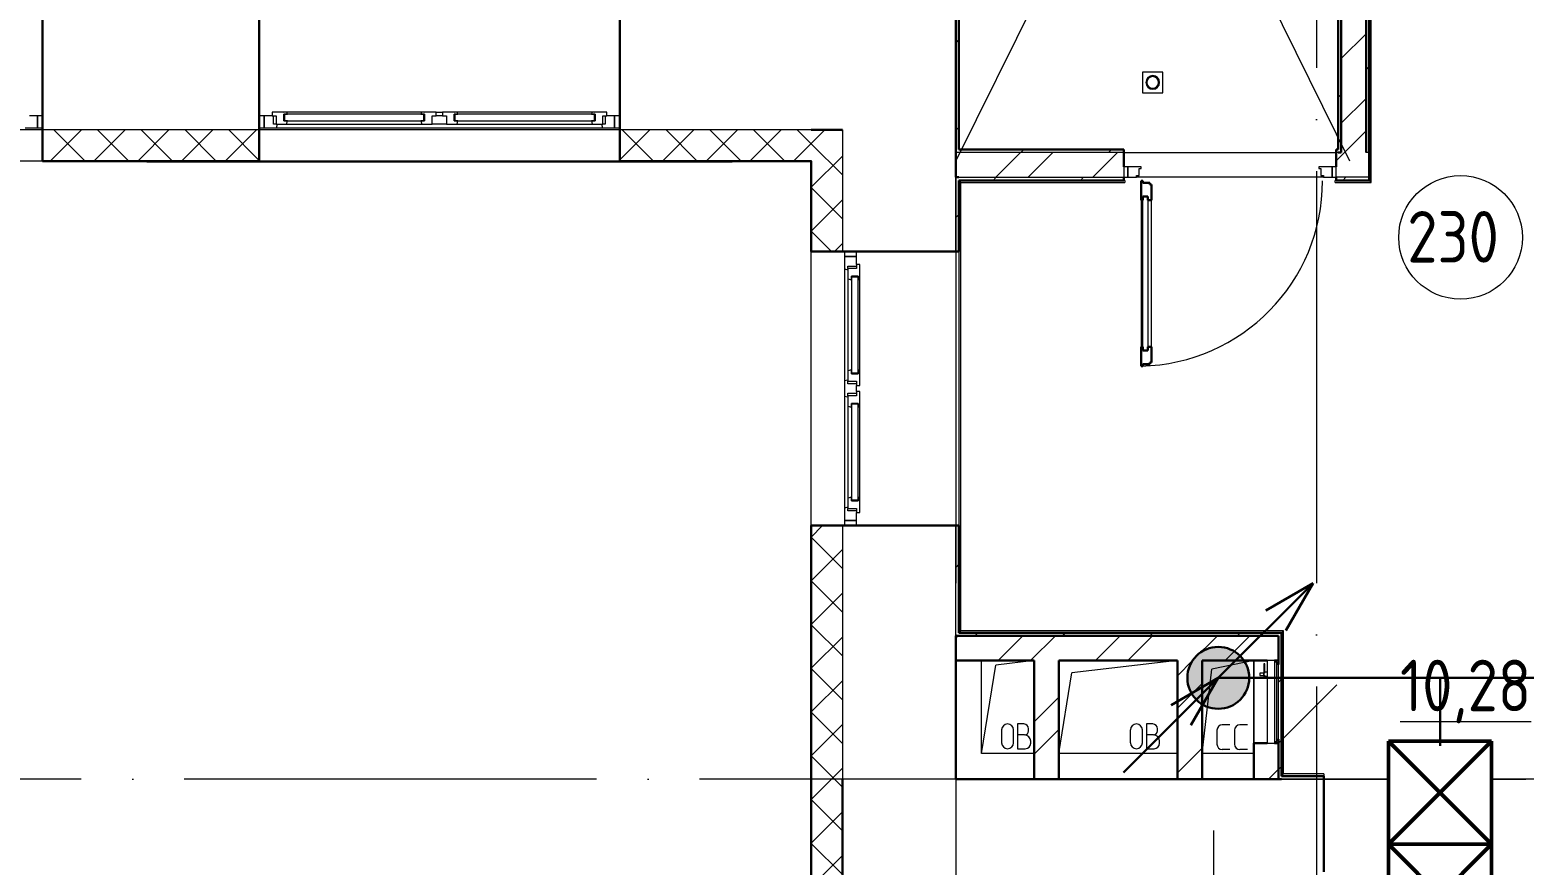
# Model space of a CAD drawing. Header units: millimetres. Extents: x -586848 to 520591, y -385801 to 675781.
# Drawn here: x 126132 to 133380, y 645554 to 649606 of the extents above; entities that cross this region are included whole.
import ezdxf

# ---------------------------------------------------------------- set-up
doc = ezdxf.new("R2010")
doc.units = ezdxf.units.MM
doc.set_wipeout_variables(frame=1)
doc.linetypes.add('ADSK_Линия сетки', pattern=[25, 20, -2.5, 0, -2.5])
doc.linetypes.add('ADSK_Сверху', pattern=[450, 300, -150])
for name, color, linetype, lineweight in [('_ Окна', 7, 'Continuous', 9), ('Provodka', 151, 'Continuous', 30), ('RC-Линии_связи-Адресные', 5, 'Continuous', 30), ('Двери', 252, 'Continuous', 9), ('Линии', 7, 'Continuous', 9), ('Марки помещений', 252, 'Continuous', 20), ('НО СКУД', 7, 'Continuous', 50), ('Оборудование', 8, 'Continuous', 18), ('Ограждение', 252, 'Continuous', 9), ('Окна', 252, 'Continuous', 9), ('Оси', 252, 'Continuous', 9), ('Перекрытие', 252, 'Continuous', 18), ('Сантехника', 252, 'Continuous', 9), ('Стены внутренние', 7, 'Continuous', 18), ('Стены наружные', 7, 'Continuous', 18), ('Стены штриховка', 7, 'Continuous', 9)]:
    doc.layers.add(name, color=color, linetype=linetype, lineweight=lineweight)
doc.layers.add('Двери открывание', color=7, linetype='Continuous', lineweight=9, true_color=0xc0c0c0)
doc.styles.add('GOST Common_2', font='', dxfattribs={"width": 0.9, "height": 250})
doc.styles.get('GOST Common_2').set_extended_font_data('GOST type B')

# ---------------------------------------------------------------- blocks, each defined once
blk = doc.blocks.new('2 этаж')
at = {"color": 251, "lineweight": 18, "true_color": 0x636466}
for p, q in [((132621, 13385.7), (132667.8, 13793.9)), ((132871, 13835.7), (132667.8, 13793.9)), ((132871, 13835.7), (132871, 13435.7)), ((132692.6, 13497.8), (132692.6, 13430)), ((132755.2, 13523.9), (132718.7, 13523.9)), ((132777.6, 13497.8), (132777.6, 13430)), ((132840.2, 13523.9), (132803.7, 13523.9)), ((132871, 13385.7), (132621, 13385.7)), ((132755.2, 13403.9), (132718.7, 13403.9)), ((132840.2, 13403.9), (132803.7, 13403.9))]:
    blk.add_line(p, q, dxfattribs=at)
for centre, start, end in [((132718.7, 13497.8), 90, 180), ((132803.7, 13497.8), 90, 180), ((132718.7, 13430), 180, 270), ((132803.7, 13430), 180, 270)]:
    blk.add_arc(centre, 26.1, start, end, dxfattribs=at)
at = {"layer": '_ Окна', "color": 251, "lineweight": 18, "true_color": 0x636466}
for p, q in [((126971, 16478.7), (126933, 16478.7)), ((126971, 16420.7), (126971, 16478.7)), ((128108.6, 16478.7), (128071, 16478.7)), ((128071, 16478.7), (128071, 16420.7)), ((128165, 16495.7), (128109, 16495.7)), ((128109, 16495.7), (128109, 16478.7)), ((128109, 16478.7), (128129, 16478.7)), ((128117, 16437.7), (128117, 16478.7)), ((128129, 16478.7), (128129, 16437.7)), ((128166, 16494.7), (128165, 16495.7)), ((128167, 16495.7), (128166, 16494.7)), ((128166, 16454.7), (128166, 16486.7)), ((128166, 16486.7), (128184, 16486.7)), ((128184, 16454.7), (128166, 16454.7)), ((128181.6, 16495.7), (128167, 16495.7)), ((128179.5, 16437.7), (128184, 16454.7)), ((128184, 16486.7), (128181.6, 16495.7)), ((128833.4, 16495.7), (128831, 16486.7)), ((128831, 16486.7), (128849, 16486.7)), ((128849, 16454.7), (128831, 16454.7)), ((128831, 16454.7), (128835.6, 16437.7)), ((128848, 16495.7), (128833.4, 16495.7)), ((128849, 16494.7), (128848, 16495.7)), ((128850, 16495.7), (128849, 16494.7)), ((128849, 16486.7), (128849, 16454.7)), ((128906, 16495.7), (128850, 16495.7)), ((128886, 16437.7), (128886, 16478.7)), ((128886, 16478.7), (128906, 16478.7)), ((128906, 16478.7), (128906, 16495.7)), ((128992, 16495.7), (128936, 16495.7)), ((128936, 16495.7), (128936, 16478.7)), ((128936, 16478.7), (128956, 16478.7)), ((128956, 16478.7), (128956, 16437.7)), ((128993, 16494.7), (128992, 16495.7)), ((128994, 16495.7), (128993, 16494.7)), ((128993, 16454.7), (128993, 16486.7)), ((128993, 16486.7), (129011, 16486.7)), ((129011, 16454.7), (128993, 16454.7)), ((129008.6, 16495.7), (128994, 16495.7)), ((129006.5, 16437.7), (129011, 16454.7)), ((129011, 16486.7), (129008.6, 16495.7)), ((129660.4, 16495.7), (129658, 16486.7)), ((129658, 16486.7), (129676, 16486.7)), ((129676, 16454.7), (129658, 16454.7)), ((129658, 16454.7), (129662.6, 16437.7)), ((129675, 16495.7), (129660.4, 16495.7)), ((129676, 16494.7), (129675, 16495.7)), ((129677, 16495.7), (129676, 16494.7)), ((129676, 16486.7), (129676, 16454.7)), ((129733, 16495.7), (129677, 16495.7)), ((129713, 16437.7), (129713, 16478.7)), ((129713, 16478.7), (129733, 16478.7)), ((129725, 16478.7), (129725, 16437.7)), ((129733, 16478.7), (129733, 16495.7)), ((129771, 16478.7), (129733, 16478.7)), ((129771, 16420.7), (129771, 16478.7)), ((126911.6, 16420.7), (126971, 16420.7)), ((128071, 16420.7), (128130.5, 16420.7)), ((128129, 16437.7), (128117, 16437.7)), ((128129, 16437.7), (128179.5, 16437.7)), ((128130.5, 16420.7), (128135, 16437.7)), ((128835.6, 16437.7), (128886, 16437.7)), ((128956, 16437.7), (129006.5, 16437.7)), ((129662.6, 16437.7), (129713, 16437.7)), ((129707, 16437.7), (129711.6, 16420.7)), ((129711.6, 16420.7), (129771, 16420.7)), ((129725, 16437.7), (129713, 16437.7)), ((130944, 15795.7), (130886, 15795.7)), ((130886, 15795.7), (130886, 15736.3)), ((130886, 15736.3), (130903, 15731.7)), ((130903, 15749.7), (130944, 15749.7)), ((130903, 15737.7), (130903, 15749.7)), ((130944, 15737.7), (130903, 15737.7)), ((130903, 15737.7), (130903, 15687.3)), ((130944, 15757.7), (130944, 15795.7)), ((130961, 15757.7), (130944, 15757.7)), ((130944, 15757.7), (130944, 15737.7)), ((130961, 15701.7), (130961, 15757.7)), ((130903, 15687.3), (130920, 15682.7)), ((130920, 15682.7), (130920, 15700.7)), ((130920, 15700.7), (130952, 15700.7)), ((130952, 15700.7), (130952, 15682.7)), ((130952, 15682.7), (130961, 15685.2)), ((130960, 15700.7), (130961, 15701.7)), ((130961, 15699.7), (130960, 15700.7)), ((130961, 15685.2), (130961, 15699.7)), ((130920, 15245.7), (130903, 15241.2)), ((130903, 15241.2), (130903, 15190.7)), ((130920, 15227.7), (130920, 15245.7)), ((130952, 15227.7), (130920, 15227.7)), ((130961, 15243.3), (130952, 15245.7)), ((130952, 15245.7), (130952, 15227.7)), ((130960, 15227.7), (130961, 15228.7)), ((130961, 15226.7), (130960, 15227.7)), ((130961, 15228.7), (130961, 15243.3)), ((130961, 15170.7), (130961, 15226.7)), ((130903, 15196.7), (130886, 15192.2)), ((130886, 15192.2), (130886, 15119.3)), ((130903, 15190.7), (130944, 15190.7)), ((130903, 15178.7), (130903, 15190.7)), ((130944, 15178.7), (130903, 15178.7)), ((130944, 15190.7), (130944, 15170.7)), ((130944, 15170.7), (130961, 15170.7)), ((130944, 15140.7), (130944, 15170.7)), ((130886, 15119.3), (130903, 15114.7)), ((130903, 15120.7), (130903, 15132.7)), ((130903, 15132.7), (130944, 15132.7)), ((130944, 15120.7), (130903, 15120.7)), ((130903, 15120.7), (130903, 15070.3)), ((130920, 15065.7), (130920, 15083.7)), ((130920, 15083.7), (130952, 15083.7)), ((130961, 15140.7), (130944, 15140.7)), ((130944, 15140.7), (130944, 15120.7)), ((130952, 15083.7), (130952, 15065.7)), ((130960, 15083.7), (130961, 15084.7)), ((130961, 15082.7), (130960, 15083.7)), ((130961, 15084.7), (130961, 15140.7)), ((130961, 15068.2), (130961, 15082.7)), ((130903, 15070.3), (130920, 15065.7)), ((130952, 15065.7), (130961, 15068.2)), ((130903, 14579.7), (130886, 14575.2)), ((130886, 14575.2), (130886, 14515.7)), ((130920, 14628.7), (130903, 14624.2)), ((130903, 14624.2), (130903, 14573.7)), ((130903, 14573.7), (130944, 14573.7)), ((130903, 14561.7), (130903, 14573.7)), ((130920, 14610.7), (130920, 14628.7)), ((130952, 14610.7), (130920, 14610.7)), ((130944, 14573.7), (130944, 14553.7)), ((130961, 14626.3), (130952, 14628.7)), ((130952, 14628.7), (130952, 14610.7)), ((130960, 14610.7), (130961, 14611.7)), ((130961, 14609.7), (130960, 14610.7)), ((130961, 14611.7), (130961, 14626.3)), ((130961, 14553.7), (130961, 14609.7)), ((130886, 14515.7), (130944, 14515.7)), ((130944, 14561.7), (130903, 14561.7)), ((130944, 14553.7), (130961, 14553.7)), ((130944, 14515.7), (130944, 14553.7))]:
    blk.add_line(p, q, dxfattribs=at)
at = {"layer": '_ Окна', "color": 251, "true_color": 0x636466}
for p, q in [((126996, 16478.7), (126971, 16478.7)), ((126971, 16478.7), (126971, 16420.7)), ((128071, 16478.7), (128046, 16478.7)), ((128071, 16420.7), (128071, 16478.7)), ((128169, 16486.7), (128166, 16486.7)), ((128166, 16486.7), (128166, 16454.7)), ((128166, 16454.7), (128169, 16454.7)), ((128846, 16486.7), (128169, 16486.7)), ((128169, 16486.7), (128169, 16454.7)), ((128169, 16454.7), (128169, 16486.7)), ((128169, 16454.7), (128846, 16454.7)), ((128846, 16454.7), (128846, 16486.7)), ((128846, 16486.7), (128846, 16454.7)), ((128849, 16486.7), (128846, 16486.7)), ((128846, 16454.7), (128849, 16454.7)), ((128849, 16454.7), (128849, 16486.7)), ((128996, 16486.7), (128993, 16486.7)), ((128993, 16486.7), (128993, 16454.7)), ((128993, 16454.7), (128996, 16454.7)), ((129673, 16486.7), (128996, 16486.7)), ((128996, 16486.7), (128996, 16454.7)), ((128996, 16454.7), (128996, 16486.7)), ((128996, 16454.7), (129673, 16454.7)), ((129673, 16454.7), (129673, 16486.7)), ((129673, 16486.7), (129673, 16454.7)), ((129676, 16486.7), (129673, 16486.7)), ((129673, 16454.7), (129676, 16454.7)), ((129676, 16454.7), (129676, 16486.7)), ((129796, 16478.7), (129771, 16478.7)), ((129771, 16478.7), (129771, 16420.7)), ((126971, 16420.7), (126996, 16420.7)), ((128046, 16420.7), (128071, 16420.7)), ((129771, 16420.7), (129796, 16420.7)), ((130886, 15820.7), (130886, 15795.7)), ((130944, 15795.7), (130944, 15820.7)), ((130886, 15795.7), (130944, 15795.7)), ((130952, 15700.7), (130920, 15700.7)), ((130920, 15700.7), (130920, 15697.7)), ((130920, 15697.7), (130920, 15230.7)), ((130952, 15697.7), (130920, 15697.7)), ((130920, 15697.7), (130952, 15697.7)), ((130952, 15697.7), (130952, 15700.7)), ((130952, 15230.7), (130952, 15697.7)), ((130920, 15230.7), (130952, 15230.7)), ((130952, 15230.7), (130920, 15230.7)), ((130920, 15230.7), (130920, 15227.7)), ((130920, 15227.7), (130952, 15227.7)), ((130952, 15227.7), (130952, 15230.7)), ((130952, 15083.7), (130920, 15083.7)), ((130920, 15083.7), (130920, 15080.7)), ((130920, 15080.7), (130920, 14613.7)), ((130952, 15080.7), (130920, 15080.7)), ((130920, 15080.7), (130952, 15080.7)), ((130952, 15080.7), (130952, 15083.7)), ((130952, 14613.7), (130952, 15080.7)), ((130920, 14613.7), (130952, 14613.7)), ((130952, 14613.7), (130920, 14613.7)), ((130920, 14613.7), (130920, 14610.7)), ((130920, 14610.7), (130952, 14610.7)), ((130952, 14610.7), (130952, 14613.7)), ((130944, 14515.7), (130886, 14515.7)), ((130886, 14515.7), (130886, 14490.7)), ((130944, 14490.7), (130944, 14515.7))]:
    blk.add_line(p, q, dxfattribs=at)
at = {"layer": 'Двери', "color": 251, "true_color": 0x636466}
for p, q in [((132241, 16230.7), (132241, 16180.7)), ((132261, 16230.7), (132241, 16230.7)), ((132241, 16180.7), (132261, 16180.7)), ((132261, 16180.7), (132261, 16230.7)), ((132325, 16230.7), (132261, 16230.7)), ((132261, 16230.7), (132261, 16180.7)), ((132261, 16180.7), (132302, 16180.7)), ((132302, 16180.7), (132302, 16188.7)), ((132302, 16188.7), (132316, 16188.7)), ((132316, 16188.7), (132316, 16222.7)), ((132316, 16222.7), (132325, 16222.7)), ((132325, 16222.7), (132325, 16230.7)), ((133251, 16230.7), (133187, 16230.7)), ((133187, 16230.7), (133187, 16222.7)), ((133187, 16222.7), (133196, 16222.7)), ((133196, 16222.7), (133196, 16188.7)), ((133196, 16188.7), (133210, 16188.7)), ((133210, 16188.7), (133210, 16180.7)), ((133210, 16180.7), (133251, 16180.7)), ((133271, 16230.7), (133251, 16230.7)), ((133251, 16230.7), (133251, 16180.7)), ((133251, 16180.7), (133251, 16230.7)), ((133251, 16180.7), (133271, 16180.7)), ((133271, 16180.7), (133271, 16230.7)), ((132325, 16068.7), (132325, 15358.7)), ((132334, 16086.7), (132358, 16086.7)), ((132334, 15340.7), (132334, 16086.7)), ((132358, 16086.7), (132358, 15340.7)), ((132375, 15358.7), (132375, 16068.7)), ((132358, 15340.7), (132334, 15340.7))]:
    blk.add_line(p, q, dxfattribs=at)
at = {"layer": 'Двери', "color": 251, "lineweight": 30, "true_color": 0x636466}
for p, q in [((132333, 16162.7), (132325, 16162.7)), ((132325, 16162.7), (132325, 16068.7)), ((132333, 16153.7), (132333, 16162.7)), ((132367, 16153.7), (132333, 16153.7)), ((132367, 16144.7), (132367, 16153.7)), ((132375, 16144.7), (132367, 16144.7)), ((132375, 16068.7), (132375, 16144.7)), ((132334, 16068.7), (132325, 16068.7)), ((132334, 16086.7), (132334, 16068.7)), ((132358, 16086.7), (132334, 16086.7)), ((132358, 16068.7), (132358, 16086.7)), ((132375, 16068.7), (132358, 16068.7)), ((132325, 15358.7), (132325, 15264.7)), ((132334, 15358.7), (132325, 15358.7)), ((132334, 15340.7), (132334, 15358.7)), ((132358, 15340.7), (132334, 15340.7)), ((132358, 15358.7), (132358, 15340.7)), ((132375, 15358.7), (132358, 15358.7)), ((132375, 15282.7), (132375, 15358.7)), ((132325, 15264.7), (132333, 15264.7)), ((132333, 15264.7), (132333, 15273.7)), ((132333, 15273.7), (132367, 15273.7)), ((132367, 15273.7), (132367, 15282.7)), ((132367, 15282.7), (132375, 15282.7))]:
    blk.add_line(p, q, dxfattribs=at)
at = {"layer": 'Двери открывание', "color": 251, "true_color": 0x636466}
blk.add_arc((132307, 16162.7), 898, 271.14854, 0, dxfattribs=at)
at = {"layer": 'Линии', "color": 251, "linetype": 'ADSK_Сверху', "ltscale": 100, "true_color": 0x636466}
for p, q in [((132056.6, 17534.8), (131426, 16260.7)), ((132705.9, 17534.8), (133336, 16260.7))]:
    blk.add_line(p, q, dxfattribs=at)
at = {"layer": 'Линии', "color": 251, "lineweight": 18, "ltscale": 100, "true_color": 0x636466}
for p, q in [((131551, 13385.7), (131551, 13835.7)), ((131551, 13385.7), (131620.6, 13814)), ((131806, 13835.7), (131620.6, 13814)), ((131926, 13385.7), (131989.3, 13775.7)), ((132501, 13835.7), (131989.3, 13775.7)), ((131648.5, 13437), (131648.5, 13499.6)), ((131705.8, 13437), (131705.8, 13499.6)), ((131756, 13528.3), (131726, 13528.3)), ((131726, 13528.3), (131726, 13408.3)), ((131779.3, 13494.9), (131779.3, 13504.9)), ((132273.5, 13437), (132273.5, 13499.6)), ((132330.9, 13437), (132330.9, 13499.6)), ((132381, 13528.3), (132351, 13528.3)), ((132351, 13528.3), (132351, 13408.3)), ((132404.4, 13494.9), (132404.4, 13504.9)), ((131759.3, 13474.9), (131726, 13474.9)), ((131789.3, 13434.9), (131789.3, 13444.9)), ((132384.4, 13474.9), (132351, 13474.9)), ((132414.4, 13434.9), (132414.4, 13444.9)), ((131806, 13385.7), (131551, 13385.7)), ((131726, 13408.3), (131762.7, 13408.3)), ((132501, 13385.7), (131926, 13385.7)), ((132351, 13408.3), (132387.7, 13408.3)), ((132676, 13010.7), (132676, -2549.3))]:
    blk.add_line(p, q, dxfattribs=at)
at = {"layer": 'Линии', "color": 251, "lineweight": 18, "true_color": 0x636466}
for centre, radius, start, end in [((131677.1, 13499.6), 28.7, 0, 180), ((131756, 13504.9), 23.3, 0, 90), ((131759.3, 13494.9), 20, 270, 0), ((132302.2, 13499.6), 28.7, 0, 180), ((132381, 13504.9), 23.3, 0, 90), ((132384.4, 13494.9), 20, 270, 0), ((131677.1, 13437), 28.7, 180, 0), ((131759.3, 13444.9), 30, 0, 90), ((131762.7, 13434.9), 26.7, 270, 0), ((132302.2, 13437), 28.7, 180, 0), ((132384.4, 13444.9), 30, 0, 90), ((132387.7, 13434.9), 26.7, 270, 0)]:
    blk.add_arc(centre, radius, start, end, dxfattribs=at)
at = {"layer": 'Марки помещений', "color": 251, "true_color": 0x636466}
blk.add_circle((133874.6, 15888.9), 300, dxfattribs=at)
at = {"layer": 'Оборудование', "color": 251, "true_color": 0x636466}
for p, q in [((132918.2, 13775.4), (132900.7, 13775.4)), ((132900.7, 13775.4), (132900.7, 13763.1)), ((132920.1, 13777.3), (132918.2, 13775.4)), ((132918.2, 13775.4), (132918.2, 13763.1)), ((132936, 13778.9), (132920.1, 13778.9)), ((132920.1, 13778.9), (132920.1, 13759.6)), ((132920.6, 13819.9), (132920.6, 13774.1)), ((132925.6, 13819.9), (132920.6, 13819.9)), ((132925.6, 13774.1), (132925.6, 13819.9)), ((132972.4, 13835.7), (132936, 13835.7)), ((132936, 13835.7), (132936, 13435.7)), ((132973.3, 13436.7), (132973.3, 13834.8)), ((132983.1, 13828.7), (132973.3, 13828.7)), ((132984, 13443.7), (132984, 13827.8)), ((132991, 13816.7), (132985.5, 13816.7)), ((132991, 13454.7), (132991, 13816.7)), ((132900.7, 13763.1), (132918.2, 13763.1)), ((132918.2, 13763.1), (132920.1, 13761.2)), ((132920.1, 13759.6), (132936, 13759.6)), ((132920.6, 13764.4), (132920.6, 13756.2)), ((132920.6, 13756.2), (132925.6, 13756.2)), ((132925.6, 13756.2), (132925.6, 13764.4)), ((132991, 13435.7), (133273.8, 13718.6)), ((132936, 13435.7), (132972.4, 13435.7)), ((132973.3, 13442.7), (132983.1, 13442.7)), ((132985.5, 13454.7), (132991, 13454.7))]:
    blk.add_line(p, q, dxfattribs=at)
for points, knots in [([(132973.3, 13834.8), (132973.3, 13834.9), (132973.3, 13835), (132973.2, 13835.2), (132973.2, 13835.3), (132973, 13835.5), (132972.9, 13835.6), (132972.6, 13835.7), (132972.5, 13835.7), (132972.4, 13835.7)], [0, 0, 0, 0, 0.166667, 0.25, 0.333333, 0.5, 0.666667, 0.833333, 1, 1, 1, 1]), ([(132984, 13827.8), (132984, 13827.9), (132984, 13828), (132983.9, 13828.2), (132983.9, 13828.3), (132983.8, 13828.4), (132983.7, 13828.5), (132983.5, 13828.6), (132983.3, 13828.7), (132983.1, 13828.7), (132983.1, 13828.7)], [0, 0, 0, 0, 0.166667, 0.25, 0.333333, 0.416667, 0.541667, 0.666667, 0.833333, 1, 1, 1, 1]), ([(132985.5, 13816.7), (132985.4, 13816.7), (132985.2, 13816.8), (132985, 13816.9), (132984.8, 13816.9), (132984.6, 13817.1), (132984.5, 13817.2), (132984.3, 13817.3), (132984.2, 13817.5), (132984.1, 13817.7), (132984, 13817.9), (132984, 13818.1), (132984, 13818.3)], [0, 0, 0, 0, 0.166667, 0.25, 0.333333, 0.416667, 0.5, 0.583333, 0.666667, 0.75, 0.833333, 1, 1, 1, 1]), ([(132972.4, 13435.7), (132972.5, 13435.7), (132972.6, 13435.8), (132972.9, 13435.9), (132973, 13436), (132973.2, 13436.2), (132973.2, 13436.3), (132973.3, 13436.5), (132973.3, 13436.6), (132973.3, 13436.7)], [-1, -1, -1, -1, -0.833333, -0.666667, -0.5, -0.333333, -0.25, -0.166667, 0, 0, 0, 0]), ([(132983.1, 13442.7), (132983.1, 13442.7), (132983.3, 13442.8), (132983.5, 13442.9), (132983.7, 13443), (132983.8, 13443.1), (132983.9, 13443.2), (132983.9, 13443.3), (132984, 13443.5), (132984, 13443.6), (132984, 13443.7)], [-1, -1, -1, -1, -0.833333, -0.666667, -0.541667, -0.416667, -0.333333, -0.25, -0.166667, 0, 0, 0, 0]), ([(132984, 13453.2), (132984, 13453.3), (132984, 13453.5), (132984.1, 13453.8), (132984.2, 13454), (132984.3, 13454.1), (132984.5, 13454.3), (132984.6, 13454.4), (132984.8, 13454.5), (132985, 13454.6), (132985.2, 13454.7), (132985.4, 13454.7), (132985.5, 13454.7)], [-1, -1, -1, -1, -0.833333, -0.75, -0.666667, -0.583333, -0.5, -0.416667, -0.333333, -0.25, -0.166667, 0, 0, 0, 0])]:
    blk.add_open_spline(points, degree=3, knots=knots, dxfattribs=at)
at = {"layer": 'Ограждение', "color": 251, "true_color": 0x636466}
for p, q in [((133441, 16155.7), (133441, 18960.7)), ((131451, 16155.7), (131441, 16165.7)), ((132246, 16165.7), (132241, 16165.7)), ((132246, 16165.7), (132246, 16155.7)), ((133266, 16155.7), (133266, 16165.7)), ((133271, 16165.7), (133266, 16165.7)), ((133431, 16165.7), (133441, 16155.7)), ((131451, 13980.7), (131451, 16155.7)), ((131451, 16155.7), (132246, 16155.7)), ((133266, 16155.7), (133441, 16155.7)), ((131451, 13980.7), (131441, 13970.7)), ((133016, 13980.7), (131451, 13980.7)), ((133016, 13980.7), (133006, 13970.7)), ((133016, 13285.7), (133016, 13980.7)), ((133006, 13275.7), (133016, 13285.7)), ((133211, 13285.7), (133016, 13285.7)), ((133211, 13285.7), (133211, 13275.7))]:
    blk.add_line(p, q, dxfattribs=at)
at = {"layer": 'Окна', "color": 251, "true_color": 0x636466}
for p, q in [((128167, 16495.7), (128165, 16495.7)), ((128833.4, 16495.7), (128181.6, 16495.7)), ((128850, 16495.7), (128848, 16495.7)), ((128906, 16495.7), (128936, 16495.7)), ((128936, 16478.7), (128906, 16478.7)), ((128994, 16495.7), (128992, 16495.7)), ((129660.4, 16495.7), (129008.6, 16495.7)), ((129677, 16495.7), (129675, 16495.7)), ((128130.5, 16420.7), (129711.6, 16420.7)), ((128179.5, 16437.7), (128835.6, 16437.7)), ((128956, 16437.7), (128886, 16437.7)), ((129006.5, 16437.7), (129662.6, 16437.7)), ((130886, 15736.3), (130886, 15192.2)), ((130903, 15687.3), (130903, 15241.2)), ((130961, 15699.7), (130961, 15701.7)), ((130961, 15243.3), (130961, 15685.2)), ((130961, 15226.7), (130961, 15228.7)), ((130886, 15119.3), (130886, 14575.2)), ((130961, 15082.7), (130961, 15084.7)), ((130903, 15070.3), (130903, 14624.2)), ((130961, 14626.3), (130961, 15068.2)), ((130961, 14609.7), (130961, 14611.7))]:
    blk.add_line(p, q, dxfattribs=at)
at = {"layer": 'Оси', "color": 251, "linetype": 'ADSK_Линия сетки', "ltscale": 100, "true_color": 0x636466}
for p, q in [((131426, 33711.4), (131426, -32265.4)), ((133176, 33711.4), (133176, -32265.4)), ((139683.5, 13260.7), (93565.9, 13260.7))]:
    blk.add_line(p, q, dxfattribs=at)
at = {"layer": 'Перекрытие', "color": 251, "ltscale": 100, "true_color": 0x636466}
for p, q in [((131551, 13385.7), (131551, 13835.7)), ((131806, 13385.7), (131551, 13385.7)), ((132501, 13385.7), (131926, 13385.7)), ((132871, 13385.7), (132621, 13385.7))]:
    blk.add_line(p, q, dxfattribs=at)
at = {"layer": 'Сантехника', "color": 251, "true_color": 0x636466}
for p, q in [((132331, 16690.7), (132331, 16590.7)), ((132431, 16690.7), (132331, 16690.7)), ((132431, 16590.7), (132431, 16690.7)), ((132331, 16590.7), (132431, 16590.7))]:
    blk.add_line(p, q, dxfattribs=at)
for radius, start, end in [(33.3, 0, 180), (33.3, 180, 0), (28.3, 0, 180), (28.3, 180, 0)]:
    blk.add_arc((132381, 16640.7), radius, start, end, dxfattribs=at)
at = {"layer": 'Стены внутренние', "color": 251, "lineweight": 30, "true_color": 0x636466}
for p, q in [((126996, 16960.7), (126996, 16258.7)), ((128046, 16960.7), (128046, 16258.7)), ((129796, 16960.7), (129796, 16258.7)), ((130876, 16410.7), (130724, 16410.7)), ((126996, 16258.7), (128046, 16258.7)), ((130724, 16258.7), (129796, 16258.7)), ((130724, 15820.7), (130724, 16258.7)), ((131426, 15820.7), (130724, 15820.7)), ((131426, 14490.7), (130724, 14490.7)), ((130724, 14490.7), (130724, 12558.7)), ((131426, 13260.7), (131426, 13835.7)), ((130876, 12710.7), (130876, 13260.7)), ((131806, 13260.7), (131426, 13260.7)), ((132501, 13260.7), (131926, 13260.7)), ((132871, 13260.7), (132621, 13260.7)), ((133211, 12810.7), (133211, 13260.7))]:
    blk.add_line(p, q, dxfattribs=at)
at = {"layer": 'Стены внутренние', "color": 251, "true_color": 0x636466}
for p, q in [((130724, 16410.7), (122431, 16410.7)), ((130876, 16410.7), (130876, 15820.7)), ((126996, 16258.7), (125246, 16258.7)), ((129796, 16258.7), (128046, 16258.7)), ((131426, 15820.7), (131426, 16180.7)), ((130724, 14490.7), (130724, 15820.7)), ((130876, 14490.7), (130876, 13260.7)), ((131426, 13955.7), (131426, 14490.7)), ((133006, 13260.7), (134191, 13260.7))]:
    blk.add_line(p, q, dxfattribs=at)
at = {"layer": 'Стены внутренние', "color": 251, "linetype": 'Continuous', "lineweight": 9, "true_color": 0x636466}
for p, q in [((127034.8, 16260.7), (127184.8, 16410.7)), ((127200.6, 16260.7), (127050.6, 16410.7)), ((127246.9, 16260.7), (127396.9, 16410.7)), ((127412.7, 16260.7), (127262.7, 16410.7)), ((127459, 16260.7), (127609, 16410.7)), ((127624.9, 16260.7), (127474.9, 16410.7)), ((127671.2, 16260.7), (127821.2, 16410.7)), ((127837, 16260.7), (127687, 16410.7)), ((127883.3, 16260.7), (128033.3, 16410.7)), ((128044, 16265.9), (127899.1, 16410.7)), ((129798, 16266.3), (129942.5, 16410.7)), ((129958.3, 16260.7), (129808.3, 16410.7)), ((130004.6, 16260.7), (130154.6, 16410.7)), ((130170.4, 16260.7), (130020.4, 16410.7)), ((130216.8, 16260.7), (130366.8, 16410.7)), ((130382.6, 16260.7), (130232.6, 16410.7)), ((130428.9, 16260.7), (130578.9, 16410.7)), ((130594.7, 16260.7), (130444.7, 16410.7)), ((130726, 16341.6), (130656.8, 16410.7)), ((130726, 16345.7), (130791, 16410.7)), ((130876, 16403.7), (130869, 16410.7)), ((128046, 16312.6), (128044, 16316.1)), ((130641, 16260.7), (130726, 16345.7)), ((130876, 16191.6), (130726, 16341.6)), ((126998, 16299), (126996, 16302.5)), ((127750.6, 16260.7), (127749.5, 16258.7)), ((129954.2, 16258.7), (129953, 16260.7)), ((130566.3, 16260.7), (130565.1, 16258.7)), ((130726, 16133.6), (130876, 16283.6)), ((130876, 15979.5), (130726, 16129.5)), ((130726, 15921.5), (130876, 16071.5)), ((130822.6, 15820.7), (130726, 15917.3)), ((130837.4, 15820.7), (130876, 15859.3)), ((130726, 14436.5), (130778.2, 14488.7)), ((130876, 14282.4), (130726, 14432.4)), ((130726, 14224.4), (130876, 14374.4)), ((130876, 14070.3), (130726, 14220.3)), ((130726, 14012.3), (130876, 14162.3)), ((130876, 13858.1), (130726, 14008.1)), ((130726, 13800.1), (130876, 13950.1)), ((130876, 13646), (130726, 13796)), ((130726, 13588), (130876, 13738)), ((130876, 13433.9), (130726, 13583.9)), ((130726, 13375.9), (130876, 13525.9)), ((130876, 13221.7), (130726, 13371.7)), ((130726, 13163.7), (130876, 13313.7)), ((130876, 13009.6), (130726, 13159.6)), ((130726, 12951.6), (130876, 13101.6)), ((130876, 12797.5), (130726, 12947.5)), ((130726, 12879.8), (130724, 12876.4)), ((130726, 12739.5), (130876, 12889.5))]:
    blk.add_line(p, q, dxfattribs=at)
at = {"layer": 'Стены наружные', "color": 251, "lineweight": 30, "true_color": 0x636466}
for p, q in [((133416, 18660.7), (133416, 16300.7)), ((133431, 16165.7), (133431, 18660.7)), ((131426, 16180.7), (131426, 18045.7)), ((131441, 17950.7), (131441, 16315.7)), ((133281, 16315.7), (133281, 17950.7)), ((133296, 16300.7), (133296, 17965.7)), ((132241, 16315.7), (131441, 16315.7)), ((132241, 16315.7), (132241, 16230.7)), ((133271, 16315.7), (133271, 16230.7)), ((133281, 16315.7), (133271, 16315.7)), ((133281, 16300.7), (133296, 16300.7)), ((131426, 16180.7), (131441, 16180.7)), ((131441, 16165.7), (131441, 15820.7)), ((131441, 16165.7), (132241, 16165.7)), ((132241, 16180.7), (132241, 16165.7)), ((133271, 16180.7), (133271, 16165.7)), ((133271, 16165.7), (133431, 16165.7)), ((131426, 15820.7), (131441, 15820.7)), ((131426, 14490.7), (131441, 14490.7)), ((131441, 13970.7), (131441, 14490.7)), ((131426, 13955.7), (132991, 13955.7)), ((131426, 13835.7), (131426, 13955.7)), ((131441, 13970.7), (133006, 13970.7)), ((132991, 13816.7), (132991, 13955.7)), ((133006, 13970.7), (133006, 13275.7)), ((131806, 13835.7), (131426, 13835.7)), ((131806, 13260.7), (131806, 13835.7)), ((132501, 13835.7), (131926, 13835.7)), ((131926, 13835.7), (131926, 13260.7)), ((132501, 13260.7), (132501, 13835.7)), ((132936, 13835.7), (132621, 13835.7)), ((132621, 13835.7), (132621, 13260.7)), ((132972.6, 13835.7), (132991, 13835.7)), ((132871, 13260.7), (132871, 13435.7)), ((132871, 13435.7), (132936, 13435.7)), ((132972.6, 13435.7), (132991, 13435.7)), ((132991, 13260.7), (132991, 13454.7)), ((133211, 13275.7), (133006, 13275.7)), ((133211, 13260.7), (133211, 13275.7)), ((131806, 13260.7), (131926, 13260.7)), ((132501, 13260.7), (132621, 13260.7)), ((132871, 13260.7), (133006, 13260.7))]:
    blk.add_line(p, q, dxfattribs=at)
at = {"layer": 'Стены наружные', "color": 251, "linetype": 'Continuous', "lineweight": 9, "true_color": 0x636466}
for p, q in [((131426, 16833.6), (131441, 16848.6)), ((133296, 16757.1), (133416, 16877.1)), ((133416, 16702.3), (133431, 16717.3)), ((133281, 16567.3), (133296, 16582.3)), ((133296, 16442.8), (133416, 16562.8)), ((131426, 16409.3), (131441, 16424.3)), ((133311.1, 16300.7), (133416, 16405.6)), ((131741.7, 16300.7), (131756.7, 16315.7)), ((132166, 16300.7), (132181, 16315.7)), ((131619.6, 16180.7), (131739.6, 16300.7)), ((131776.7, 16180.7), (131896.7, 16300.7)), ((132091, 16180.7), (132211, 16300.7)), ((133271, 16260.6), (133311.1, 16300.7)), ((131606.7, 16165.7), (131621.7, 16180.7)), ((132031, 16165.7), (132046, 16180.7)), ((133303.7, 16165.7), (133318.7, 16180.7)), ((131426, 15985.1), (131441, 16000.1)), ((131426, 14288), (131441, 14303)), ((131426, 13944.2), (131437.6, 13955.7)), ((131518, 13955.7), (131533, 13970.7)), ((131631.9, 13835.7), (131751.9, 13955.7)), ((131789, 13835.7), (131909, 13955.7)), ((131942.3, 13955.7), (131957.3, 13970.7)), ((132103.3, 13835.7), (132223.3, 13955.7)), ((132260.5, 13835.7), (132380.5, 13955.7)), ((132366.5, 13955.7), (132381.5, 13970.7)), ((132574.8, 13835.7), (132694.8, 13955.7)), ((132732, 13835.7), (132852, 13955.7)), ((132790.8, 13955.7), (132805.8, 13970.7)), ((132501, 13761.9), (132574.8, 13835.7)), ((132501, 13604.8), (132621, 13724.8)), ((132991, 13731.7), (133006, 13746.7)), ((131806, 13538.4), (131926, 13658.4)), ((131806, 13381.3), (131926, 13501.3)), ((132501, 13290.5), (132621, 13410.5)), ((132942.7, 13260.7), (132991, 13309)), ((132991, 13307.4), (133006, 13322.4))]:
    blk.add_line(p, q, dxfattribs=at)
at = {"layer": 'Стены наружные', "color": 251, "true_color": 0x636466}
for p, q in [((127501, 16253.7), (127501, 16258.7)), ((130341, 16253.7), (127501, 16253.7)), ((128046, 16258.7), (129796, 16258.7)), ((128046, 16258.7), (128046, 16253.7)), ((129796, 16253.7), (129796, 16258.7)), ((130341, 16258.7), (130341, 16253.7)), ((132241, 16300.7), (133271, 16300.7)), ((133210, 16180.7), (132302, 16180.7)), ((131441, 15820.7), (131441, 14490.7)), ((132871, 13435.7), (132871, 13835.7))]:
    blk.add_line(p, q, dxfattribs=at)
at = {"layer": 'Стены штриховка', "color": 251, "true_color": 0x636466}
for p, q in [((126998, 16334.7), (126996, 16334.7)), ((126998, 16260.7), (126998, 16334.7)), ((128046, 16334.7), (128044, 16334.7)), ((128044, 16334.7), (128044, 16260.7)), ((129798, 16334.7), (129796, 16334.7)), ((129798, 16260.7), (129798, 16334.7)), ((128044, 16260.7), (126998, 16260.7)), ((130726, 16260.7), (129798, 16260.7)), ((130724, 16258.7), (130724, 16260.7)), ((130726, 15822.7), (130726, 16260.7)), ((132241, 16300.7), (131426, 16300.7)), ((133281, 16300.7), (133271, 16300.7)), ((133431, 16300.7), (133416, 16300.7)), ((131441, 16180.7), (132241, 16180.7)), ((133431, 16180.7), (133271, 16180.7)), ((130800, 15822.7), (130726, 15822.7)), ((130800, 15820.7), (130800, 15822.7)), ((130726, 14488.7), (130800, 14488.7)), ((130726, 12558.7), (130726, 14488.7)), ((130800, 14488.7), (130800, 14490.7))]:
    blk.add_line(p, q, dxfattribs=at)
at = {"layer": 'Марки помещений', "color": 251, "true_color": 0x636466, "style": 'GOST Common_2', "width": 0.9}
for s, p in [('230', (133615.9, 15766.7)), ('%%U10,28', (133580.9, 13589.9))]:
    blk.add_text(s, height=250, dxfattribs=at).set_placement(p)
blk = doc.blocks.new('*U991')
at = {"layer": 'Provodka'}
h = blk.add_hatch(color=256, dxfattribs=at)
h.paths.add_polyline_path([(150, 0, 0.198912), (106.1, 106.1), (0, 0), (-75, -129.9, 0.57735)])
h.paths.add_polyline_path([(0, 0), (-106.1, -106.1, 0.065543), (-75, -129.9)])
h.paths.add_polyline_path([(0, 0), (-129.9, -75, 0.065543), (-106.1, -106.1)])
h.paths.add_polyline_path([(106.1, 106.1, 0.668179), (-150, 0, 0.131652), (-129.9, -75), (0, 0)])
at = {"layer": 'Provodka', "color": 1}
for p, q in [((0, 0), (459.6, 459.6)), ((459.6, 459.6), (230.4, 327.3)), ((459.6, 459.6), (327.3, 230.4)), ((-459.6, -459.6), (0, 0)), ((0, 0), (-229.3, -132.4)), ((0, 0), (-132.4, -229.3))]:
    blk.add_line(p, q, dxfattribs=at)
at = {"layer": 'Provodka'}
blk.add_circle((0, 0), 150, dxfattribs=at)
blk = doc.blocks.new('сс')
at = {"color": 1}
blk.add_wipeout([(449226.1, 14732.3), (448226.1, 14732.3), (448226.1, 15232.3), (449226.1, 15232.3)], dxfattribs=at).dxf.layer = 'НО СКУД'
at = {"layer": 'НО СКУД', "color": 1}
for p, q in [((448226.1, 15232.3), (449226.1, 15232.3)), ((448226.1, 14732.3), (448226.1, 15232.3)), ((448726.1, 15232.3), (448226.1, 14732.3)), ((448726.1, 14732.3), (448226.1, 15232.3)), ((448726.1, 15232.3), (448726.1, 14732.3)), ((449226.1, 15232.3), (448726.1, 14732.3)), ((449226.1, 14732.3), (448726.1, 15232.3)), ((449226.1, 15232.3), (449226.1, 14732.3)), ((449226.1, 14732.3), (448226.1, 14732.3))]:
    blk.add_line(p, q, dxfattribs=at)
at = {"layer": 'НО СКУД', "color": 1, "ltscale": 30}
blk.add_line((449226.1, 15232.3), (449226.1, 14732.3), dxfattribs=at)

msp = doc.modelspace()

# ---------------------------------------------------------------- linework, layer by layer
at = {"layer": 'RC-Линии_связи-Адресные'}
msp.add_line((131896.5, 646462.4), (134379.4, 646462.4), dxfattribs=at)

# ---------------------------------------------------------------- block references
for name, p in [('2 этаж', (-802.7, 632710.4)), ('*U991', (131896.5, 646462.4))]:
    msp.add_blockref(name, p)

# ---------------------------------------------------------------- next in the draw order: block references
at = {"layer": 'RC-Линии_связи-Адресные', "rotation": 90}
msp.add_blockref('сс', (147954.5, 196929.3), dxfattribs=at)

# ---------------------------------------------------------------- next in the draw order: linework, layer by layer
at = {"layer": 'RC-Линии_связи-Адресные'}
msp.add_lwpolyline([(132972.2, 646132.4), (132972.2, 646462.4)], dxfattribs=at)

doc.saveas('drawing.dxf')
